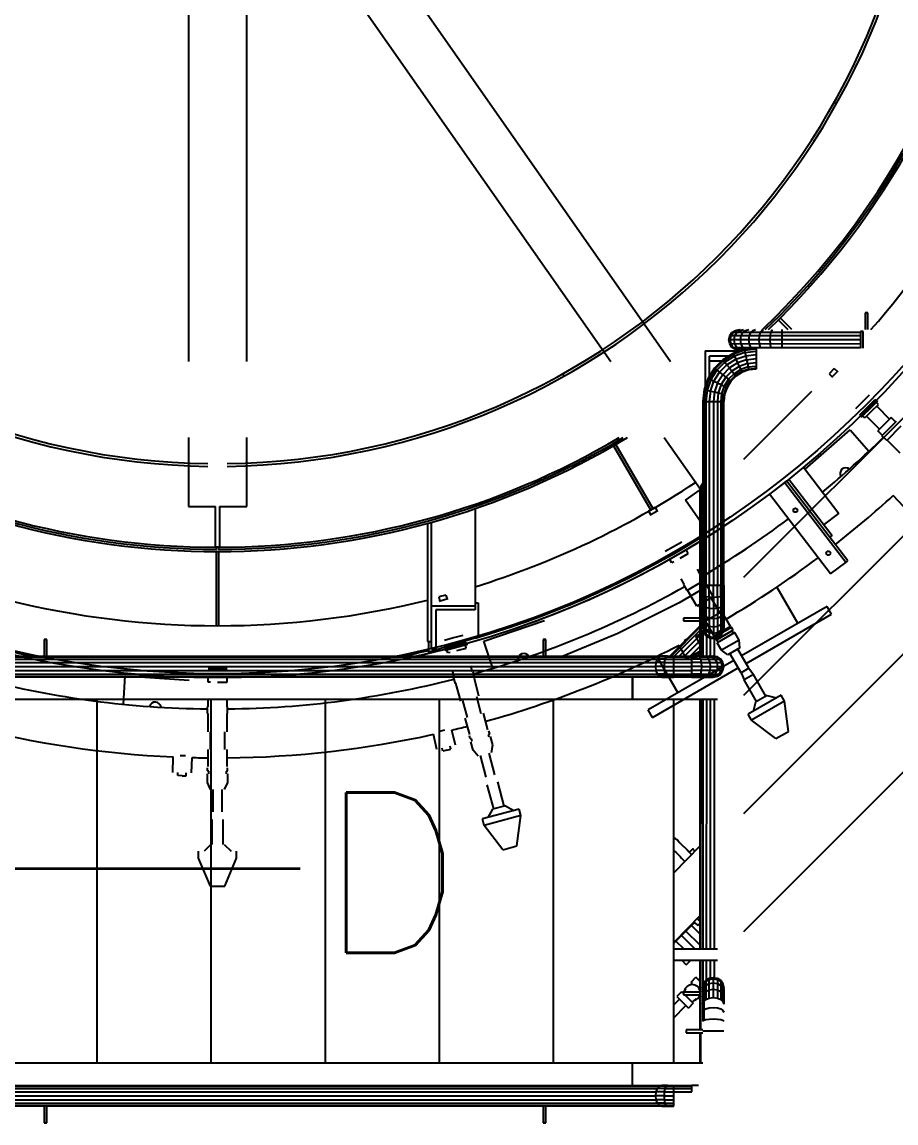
# Model space of a CAD drawing. Header units: metres. Extents: x 0 to 63075, y 0 to 44550.
# Drawn here: x 52671.7 to 52978.2, y 41168 to 41554.2 of the extents above; entities that cross this region are included whole.
import ezdxf
from ezdxf.enums import TextEntityAlignment as Align

# ---------------------------------------------------------------- set-up
doc = ezdxf.new("R2010")
doc.units = ezdxf.units.M
doc.header["$LTSCALE"] = 75
for name, color, linetype in [('GSB', 7, 'Continuous'), ('ML6', 1, 'Continuous'), ('SL1', 8, 'Continuous')]:
    doc.layers.add(name, color=color, linetype=linetype)
doc.styles.add('Arial', font='arial.ttf')
doc.styles.add('txt.shx-b', font='txt.shx')
doc.dimstyles.new('ANSI_FRACTIONAL_L', dxfattribs={"dimtxt": 0.18, "dimasz": 0.18, "dimexe": 0.18, "dimexo": 0.0625, "dimgap": 0.09, "dimtad": 0, "dimtih": 1, "dimtoh": 1, "dimdec": 4, "dimzin": 0, "dimdsep": 46, "dimtxsty": 'Standard', "dimcen": 0.09, "dimadec": 0, "dimazin": 0, "dimtfac": 1, "dimtdec": 4, "dimtofl": 0, "dimtmove": 0, "dimatfit": 3, "dimfxl": 1, "dimtolj": 1, "dimtzin": 0, "dimarcsym": 0})

# ---------------------------------------------------------------- blocks, each defined once
blk = doc.blocks.new('A$C6bae614f')
at = {"layer": 'SL1'}
h = blk.add_hatch(dxfattribs=at)
h.set_pattern_fill('_USER', color=256, scale=195, angle=44.9981, style=0, pattern_type=0)
h.set_pattern_definition([(44.99813, (326091.56, -9864.04), (-137.8813, 137.89033), [])])
h.paths.add_polyline_path([(367206, 50120.6), (368140.6, 50672.6), (366599.5, 50672.6), (366599.4, 49238.4)])
for p, q in [((365417.2, 52186.3), (366428.1, 50742.5)), ((365323.6, 52120.8), (366288.5, 50742.5)), ((365302.1, 51861.4), (365302.1, 50742.5)), ((365438.6, 50742.5), (365438.6, 51861.4)), ((366810.4, 51348.1), (366815.9, 51344.9)), ((366679.8, 50839.6), (366702.4, 50816.9)), ((366711.4, 50816.9), (366684.3, 50844.1)), ((366882.5, 50856), (366882.5, 50816.9)), ((366888.8, 50856), (366882.5, 50856)), ((366888.8, 50816.9), (366888.8, 50856)), ((366571.6, 50809.7), (366579.5, 50815)), ((366574.5, 50809.7), (366582.2, 50815)), ((366579.5, 50815), (366588.8, 50816.9)), ((366582.2, 50815), (366591.3, 50816.9)), ((366583.2, 50809.7), (366590.3, 50815)), ((366590.3, 50815), (366598.7, 50816.9)), ((366597.2, 50809.7), (366603.3, 50815)), ((366603.3, 50815), (366610.6, 50816.9)), ((366615.7, 50809.7), (366620.7, 50815)), ((366620.7, 50815), (366626.5, 50816.9)), ((366638, 50809.7), (366641.4, 50815)), ((366641.4, 50815), (366645.4, 50816.9)), ((366662.7, 50809.7), (366664.5, 50815)), ((366664.5, 50815), (366666.6, 50816.9)), ((366688.8, 50815), (366688.8, 50816.9)), ((366688.8, 50809.7), (366688.8, 50815)), ((366564.4, 50792.5), (366566.3, 50801.8)), ((366871.7, 50792.5), (366564.4, 50792.5)), ((366566.3, 50783.2), (366564.4, 50792.5)), ((366566.3, 50801.8), (366571.6, 50809.7)), ((366871.7, 50801.8), (366566.3, 50801.8)), ((366567.5, 50792.5), (366569.4, 50801.8)), ((366569.4, 50783.2), (366567.5, 50792.5)), ((366569.4, 50801.8), (366574.5, 50809.7)), ((366871.7, 50809.7), (366571.6, 50809.7)), ((366576.7, 50792.5), (366578.4, 50801.8)), ((366578.4, 50783.2), (366576.7, 50792.5)), ((366578.4, 50801.8), (366583.2, 50809.7)), ((366591.6, 50792.5), (366593, 50801.8)), ((366593, 50783.2), (366591.6, 50792.5)), ((366593, 50801.8), (366597.2, 50809.7)), ((366611.3, 50792.5), (366612.4, 50801.8)), ((366612.4, 50783.2), (366611.3, 50792.5)), ((366612.4, 50801.8), (366615.7, 50809.7)), ((366634.9, 50792.5), (366635.7, 50801.8)), ((366635.7, 50783.2), (366634.9, 50792.5)), ((366635.7, 50801.8), (366638, 50809.7)), ((366661.1, 50792.5), (366661.6, 50801.8)), ((366661.6, 50783.2), (366661.1, 50792.5)), ((366661.6, 50801.8), (366662.7, 50809.7)), ((366688.8, 50801.8), (366688.8, 50809.7)), ((366688.8, 50792.5), (366688.8, 50801.8)), ((366688.8, 50783.2), (366688.8, 50792.5)), ((366878.1, 50812.5), (366871.7, 50812.5)), ((366871.7, 50812.5), (366871.7, 50773.4)), ((366878.1, 50773.4), (366878.1, 50812.5)), ((366508.8, 50767.5), (366508.8, 50682.5)), ((366508.8, 50767.5), (366592.4, 50767.5)), ((366571.6, 50775.2), (366566.3, 50783.2)), ((366871.7, 50783.1), (366566.3, 50783.2)), ((366574.5, 50775.2), (366569.4, 50783.2)), ((366574.5, 50775.2), (366571.6, 50775.2)), ((366579.5, 50770), (366571.6, 50775.2)), ((366600.4, 50770.3), (366574.1, 50761.1)), ((366574.5, 50775.2), (366871.7, 50775.2)), ((366582.2, 50770), (366574.5, 50775.2)), ((366600.8, 50768.5), (366574.9, 50759.4)), ((366602, 50763.3), (366577.2, 50754.6)), ((366583.2, 50775.2), (366578.4, 50783.2)), ((366579.5, 50770), (366599.5, 50770)), ((366588.8, 50768.1), (366579.5, 50770)), ((366582.2, 50770), (366591.3, 50768.1)), ((366590.3, 50770), (366583.2, 50775.2)), ((366590.1, 50768.3), (366588.8, 50768.1)), ((366595.9, 50768.7), (366590.3, 50770)), ((366591.3, 50768.1), (366594.2, 50768.1)), ((366597.2, 50775.2), (366593, 50783.2)), ((366598.2, 50770), (366594, 50769.1)), ((366602.7, 50770.5), (366597.2, 50775.2)), ((366600.4, 50770.3), (366628.1, 50773.4)), ((366600.4, 50770.3), (366600.8, 50768.5)), ((366600.8, 50768.5), (366628.1, 50771.5)), ((366600.8, 50768.5), (366602, 50763.3)), ((366602, 50763.3), (366628.1, 50766.2)), ((366602, 50763.3), (366603.7, 50755.6)), ((366615.7, 50775.2), (366612.4, 50783.2)), ((366618.5, 50772.3), (366615.7, 50775.2)), ((366628.1, 50773.4), (366628.1, 50771.5)), ((366628.1, 50771.5), (366628.1, 50766.2)), ((366628.1, 50766.2), (366628.1, 50758.3)), ((366638, 50775.2), (366635.7, 50783.2)), ((366639.2, 50773.4), (366638, 50775.2)), ((366662.7, 50775.2), (366661.6, 50783.2)), ((366688.8, 50775.2), (366688.8, 50783.2)), ((366688.8, 50775.2), (366688.8, 50773.4)), ((366564.4, 50755), (366518.8, 50755)), ((366518.8, 50707.5), (366518.8, 50755)), ((366518.8, 50744), (366548.3, 50744)), ((366550.5, 50746.3), (366530.8, 50726.6)), ((366551.7, 50744.8), (366532.3, 50725.4)), ((366555, 50740.7), (366536.4, 50722.1)), ((366574.1, 50761.1), (366550.5, 50746.3)), ((366550.5, 50746.3), (366551.7, 50744.8)), ((366574.9, 50759.4), (366551.7, 50744.8)), ((366551.7, 50744.8), (366555, 50740.7)), ((366577.2, 50754.6), (366555, 50740.7)), ((366555, 50740.7), (366559.9, 50734.5)), ((366559.9, 50734.5), (366580.6, 50747.5)), ((366584.7, 50739.1), (366565.7, 50727.2)), ((366574.1, 50761.1), (366574.9, 50759.4)), ((366574.9, 50759.4), (366577.2, 50754.6)), ((366577.2, 50754.6), (366580.6, 50747.5)), ((366580.6, 50747.5), (366603.7, 50755.6)), ((366580.6, 50747.5), (366584.7, 50739.1)), ((366605.8, 50746.5), (366584.7, 50739.1)), ((366584.7, 50739.1), (366588.7, 50730.7)), ((366607.9, 50737.4), (366588.7, 50730.7)), ((366603.7, 50755.6), (366628.1, 50758.3)), ((366603.7, 50755.6), (366605.8, 50746.5)), ((366605.8, 50746.5), (366628.1, 50749)), ((366605.8, 50746.5), (366607.9, 50737.4)), ((366607.9, 50737.4), (366628.1, 50739.7)), ((366607.9, 50737.4), (366609.7, 50729.7)), ((366628.1, 50758.3), (366628.1, 50749)), ((366628.1, 50749), (366628.1, 50739.7)), ((366628.1, 50739.7), (366628.1, 50731.7)), ((366175.8, 50713.4), (366178.9, 50707.9)), ((366530.8, 50726.6), (366516, 50703)), ((366532.3, 50725.4), (366517.7, 50702.2)), ((366536.4, 50722.1), (366522.4, 50699.9)), ((366529.6, 50696.4), (366542.6, 50717.2)), ((366530.8, 50726.6), (366532.3, 50725.4)), ((366532.3, 50725.4), (366536.4, 50722.1)), ((366536.4, 50722.1), (366542.6, 50717.2)), ((366549.9, 50711.3), (366538, 50692.4)), ((366542.6, 50717.2), (366559.9, 50734.5)), ((366542.6, 50717.2), (366549.9, 50711.3)), ((366565.7, 50727.2), (366549.9, 50711.3)), ((366549.9, 50711.3), (366557.2, 50705.5)), ((366571.5, 50719.9), (366557.2, 50705.5)), ((366559.9, 50734.5), (366565.7, 50727.2)), ((366576.5, 50713.7), (366563.4, 50700.6)), ((366565.7, 50727.2), (366571.5, 50719.9)), ((366588.7, 50730.7), (366571.5, 50719.9)), ((366571.5, 50719.9), (366576.5, 50713.7)), ((366592.2, 50723.5), (366576.5, 50713.7)), ((366576.5, 50713.7), (366579.8, 50709.6)), ((366594.5, 50718.8), (366579.8, 50709.6)), ((366595.3, 50717.1), (366580.9, 50708.1)), ((366588.7, 50730.7), (366592.2, 50723.5)), ((366609.7, 50729.7), (366592.2, 50723.5)), ((366592.2, 50723.5), (366594.5, 50718.8)), ((366610.8, 50724.5), (366594.5, 50718.8)), ((366594.5, 50718.8), (366595.3, 50717.1)), ((366611.3, 50722.7), (366595.3, 50717.1)), ((366609.7, 50729.7), (366628.1, 50731.7)), ((366609.7, 50729.7), (366610.8, 50724.5)), ((366610.8, 50724.5), (366628.1, 50726.5)), ((366610.8, 50724.5), (366611.3, 50722.7)), ((366628.1, 50724.6), (366611.3, 50722.7)), ((366628.1, 50731.7), (366628.1, 50726.5)), ((366628.1, 50726.5), (366628.1, 50724.6)), ((366810.6, 50725.5), (366798.3, 50713.2)), ((366798.3, 50713.2), (366805.3, 50706.1)), ((366819.1, 50719.8), (366804, 50704.8)), ((366810.6, 50725.5), (366817.7, 50718.5)), ((366516, 50703), (366506.8, 50676.7)), ((366517.7, 50702.2), (366508.6, 50676.3)), ((366522.4, 50699.9), (366513.8, 50675.1)), ((366516, 50703), (366517.7, 50702.2)), ((366517.7, 50702.2), (366522.4, 50699.9)), ((366521.5, 50673.3), (366529.6, 50696.4)), ((366522.4, 50699.9), (366529.6, 50696.4)), ((366529.6, 50696.4), (366538, 50692.4)), ((366538, 50692.4), (366530.6, 50671.2)), ((366538, 50692.4), (366546.4, 50688.3)), ((366546.4, 50688.3), (366539.7, 50669.2)), ((366557.2, 50705.5), (366546.4, 50688.3)), ((366546.4, 50688.3), (366553.5, 50684.9)), ((366563.4, 50700.6), (366553.5, 50684.9)), ((366557.2, 50705.5), (366563.4, 50700.6)), ((366567.5, 50697.3), (366558.3, 50682.6)), ((366569, 50696.1), (366560, 50681.8)), ((366563.4, 50700.6), (366567.5, 50697.3)), ((366579.8, 50709.6), (366567.5, 50697.3)), ((366567.5, 50697.3), (366569, 50696.1)), ((366580.9, 50708.1), (366569, 50696.1)), ((366579.8, 50709.6), (366580.9, 50708.1)), ((366506.8, 50676.7), (366503.7, 50649)), ((366508.6, 50676.3), (366505.5, 50649)), ((366506.8, 50676.7), (366508.6, 50676.3)), ((366508.6, 50676.3), (366513.8, 50675.1)), ((366513.8, 50675.1), (366510.8, 50649)), ((366513.8, 50675.1), (366521.5, 50673.3)), ((366521.5, 50673.3), (366518.7, 50649)), ((366521.5, 50673.3), (366530.6, 50671.2)), ((366530.6, 50671.2), (366528.1, 50649)), ((366530.6, 50671.2), (366539.7, 50669.2)), ((366539.7, 50669.2), (366537.4, 50649)), ((366539.7, 50669.2), (366547.4, 50667.4)), ((366547.4, 50667.4), (366545.3, 50649)), ((366553.5, 50684.9), (366547.4, 50667.4)), ((366547.4, 50667.4), (366552.6, 50666.2)), ((366550.6, 50649), (366552.6, 50666.2)), ((366554.4, 50665.8), (366552.5, 50649)), ((366558.3, 50682.6), (366552.6, 50666.2)), ((366552.6, 50666.2), (366554.4, 50665.8)), ((366553.5, 50684.9), (366558.3, 50682.6)), ((366560, 50681.8), (366554.4, 50665.8)), ((366558.3, 50682.6), (366560, 50681.8)), ((366891.8, 50663.4), (366876.1, 50647.7)), ((366503.7, 50649), (366503.7, 50219.5)), ((366503.7, 50649), (366552.5, 50649)), ((366505.5, 50649), (366505.5, 50219.5)), ((366510.8, 50649), (366510.8, 50219.5)), ((366518.7, 50649), (366518.7, 50219.5)), ((366528.1, 50649), (366528.1, 50219.5)), ((366537.4, 50649), (366537.4, 50219.5)), ((366545.3, 50649), (366545.3, 50219.5)), ((366550.6, 50649), (366550.6, 50219.5)), ((366552.5, 50219.5), (366552.5, 50649)), ((366876.1, 50647.7), (366860.4, 50632)), ((366870.8, 50618.5), (366905.3, 50653)), ((366874, 50612.7), (366911.1, 50649.8)), ((366897.7, 50626.1), (366913.4, 50641.9)), ((366913.4, 50641.9), (366908.3, 50647)), ((366909.5, 50637.9), (366939.7, 50607.8)), ((366881.9, 50610.4), (366876.8, 50615.5)), ((366897.7, 50626.1), (366881.9, 50610.4)), ((366881.9, 50610.4), (366881.9, 50610.4)), ((366885.9, 50614.3), (366916, 50584.1)), ((366943.4, 50611.5), (366912.3, 50580.4)), ((366954.1, 50600.8), (366943.4, 50611.5)), ((366742.4, 50490.5), (366847.6, 50582.7)), ((366847.6, 50582.7), (366891.5, 50532.7)), ((366955.1, 50601.9), (366921.9, 50568.7)), ((366966.1, 50590.9), (366932.9, 50557.7)), ((365302.1, 50564.5), (365302.1, 50403.5)), ((365438.6, 50403.5), (365438.6, 50564.5)), ((366413.2, 50564.5), (366497.7, 50443.8)), ((366923, 50569.7), (366912.3, 50580.4)), ((366932.9, 50557.7), (366921.9, 50568.7)), ((366964.4, 50528.3), (366933.7, 50558.5)), ((366295.1, 50545.4), (366381.8, 50395.2)), ((366387.3, 50398.4), (366300.6, 50548.6)), ((366738.8, 50495.2), (366821.4, 50387.5)), ((366503.7, 50458.4), (366499.3, 50451.8)), ((366503.7, 50455.5), (366499.3, 50449.1)), ((366694.3, 50459.4), (366659, 50432.3)), ((366699.3, 50463.2), (366694.3, 50459.4)), ((366837.3, 50272.9), (366694.3, 50459.4)), ((366842.4, 50276.8), (366699.2, 50463.4)), ((366704.2, 50467.3), (366805.3, 50335.5)), ((366463.1, 50418.5), (366497.4, 50442.6)), ((366499.3, 50451.8), (366497.4, 50442.5)), ((366499.3, 50449.1), (366497.4, 50440)), ((366497.4, 50053.9), (366497.4, 50442.5)), ((366499.3, 50441), (366497.4, 50432.6)), ((366499.3, 50428), (366497.4, 50420.7)), ((366499.3, 50449.1), (366499.3, 50451.8)), ((366499.3, 50441), (366499.3, 50449.1)), ((366503.7, 50446.9), (366499.3, 50441)), ((366499.3, 50053.9), (366499.3, 50441)), ((366503.7, 50433.1), (366499.3, 50428)), ((366802, 50245.9), (366659, 50432.3)), ((366972.7, 50402.9), (366948.1, 50429.3)), ((365302.1, 50403.5), (365365.6, 50403.5)), ((365365.5, 50308.3), (365365.6, 50403.5)), ((365375.1, 50403.5), (365438.6, 50403.5)), ((365375.1, 50403.5), (365375.1, 50308.3)), ((366497.4, 50369.5), (366463.1, 50418.5)), ((366499.3, 50410.7), (366497.4, 50404.9)), ((366503.7, 50414.8), (366499.3, 50410.7)), ((365971.6, 50398.7), (365971.6, 50162.4)), ((366392, 50401.4), (366376.8, 50392.7)), ((366376.8, 50392.7), (366381.8, 50384)), ((366398.6, 50393.7), (366380.2, 50383.1)), ((366392, 50401.4), (366397, 50392.8)), ((366499.3, 50389.9), (366497.4, 50385.9)), ((366503.7, 50392.8), (366499.3, 50389.9)), ((366786.2, 50360.5), (366821.4, 50387.5)), ((365860.5, 50364.5), (365860.5, 50088.5)), ((365870, 50070.3), (365870, 50367.1)), ((366499.3, 50366.8), (366497.4, 50364.8)), ((366503.7, 50368.3), (366499.3, 50366.8)), ((366499.3, 50342.5), (366497.4, 50342.5)), ((366503.7, 50342.5), (366499.3, 50342.5)), ((366800.2, 50331.7), (366805.3, 50335.5)), ((365375.1, 50308.3), (365365.5, 50308.3)), ((365367.9, 50303.5), (365367.9, 50308.3)), ((365372.7, 50308.3), (365372.7, 50303.5)), ((366435.1, 50309.3), (366415.8, 50298.2)), ((366454.3, 50320.4), (366435.1, 50309.3)), ((366469.6, 50294), (366464.5, 50302.8)), ((365367.1, 50298.5), (365367.1, 50125)), ((365373.5, 50125), (365373.5, 50298.5)), ((366431, 50271.8), (366426, 50280.5)), ((366435.9, 50274.5), (366431, 50271.8)), ((366450.3, 50282.9), (366469.6, 50294)), ((366464.8, 50291.2), (366469.6, 50294)), ((366837.3, 50272.9), (366842.4, 50276.8)), ((366498.2, 50243.8), (366490.7, 50256.9)), ((366802, 50245.9), (366837.3, 50272.9)), ((366297.3, 50224.1), (366297.3, 50224.1)), ((366460.1, 50221.8), (366452.6, 50234.9)), ((366507.3, 50231.2), (366466.6, 50207.7)), ((366507.3, 50231.2), (366499.5, 50244.6)), ((366527.5, 50193.1), (366506.3, 50230.6)), ((365903.7, 50196.7), (365886.8, 50192.2)), ((365903.7, 50196.7), (365906.3, 50187.1)), ((366274.4, 50202.8), (366274.5, 50202.9)), ((366304.9, 50217.3), (366304.6, 50217.1)), ((366497.4, 50207.7), (366448.6, 50178.7)), ((366466.6, 50207.7), (366458.8, 50221.1)), ((366489.4, 50171.1), (366467.6, 50208.3)), ((366503.7, 50197.3), (366503.7, 50219.5)), ((366503.7, 50219.5), (366552.5, 50219.5)), ((366503.7, 50197.3), (366503.7, 50122)), ((366503.7, 50197.3), (366505.5, 50195.2)), ((366505.5, 50195.2), (366505.5, 50219.5)), ((366510.8, 50193.4), (366510.8, 50219.5)), ((366518.7, 50192.3), (366518.7, 50219.5)), ((366528.1, 50191.8), (366528.1, 50219.5)), ((366537.4, 50192.3), (366537.4, 50219.5)), ((366545.3, 50193.4), (366545.3, 50219.5)), ((366550.6, 50195.2), (366550.6, 50219.5)), ((366550.6, 50195.2), (366552.5, 50197.3)), ((366552.5, 50219.5), (366552.5, 50197.3)), ((366552.5, 50197.3), (366552.5, 50122)), ((366676.3, 50215.3), (366725.2, 50130.5)), ((365870, 50171.9), (365971.6, 50171.9)), ((365886.8, 50192.2), (365889.4, 50182.5)), ((365908.1, 50187.5), (365887.5, 50182)), ((365971.6, 50178.2), (365978.7, 50178.2)), ((365978.7, 50178.2), (365978.7, 50098.2)), ((366448.6, 50178.7), (366305, 50106.8)), ((366527.5, 50193.1), (366489.4, 50171.1)), ((366514.5, 50138.3), (366494, 50173.8)), ((366503.7, 50176.1), (366505.5, 50172.1)), ((366505.5, 50195.2), (366505.5, 50121)), ((366505.5, 50195.2), (366510.8, 50193.4)), ((366505.5, 50172.1), (366510.8, 50168.7)), ((366510.8, 50193.4), (366518.7, 50192.3)), ((366510.8, 50193.4), (366510.8, 50105.2)), ((366518.7, 50192.3), (366518.7, 50097)), ((366518.7, 50192.3), (366528.1, 50191.8)), ((366543.4, 50154.9), (366522.9, 50190.5)), ((366528.1, 50191.8), (366537.4, 50192.3)), ((366528.1, 50191.8), (366528.1, 50095.1)), ((366537.4, 50192.3), (366545.3, 50193.4)), ((366537.4, 50192.3), (366537.4, 50097)), ((366545.3, 50193.4), (366550.6, 50195.2)), ((366545.3, 50193.4), (366545.3, 50102.3)), ((366545.3, 50168.7), (366550.6, 50172.1)), ((366550.6, 50110.2), (366550.6, 50195.2)), ((366550.6, 50172.1), (366552.5, 50176.1)), ((365879.6, 50162.4), (365879.6, 50070.3)), ((365971.6, 50162.4), (365879.6, 50162.4)), ((366503.7, 50157.2), (366505.5, 50151.4)), ((366505.5, 50151.4), (366510.8, 50146.4)), ((366548, 50157.6), (366509.9, 50135.6)), ((366510.8, 50168.7), (366518.7, 50166.4)), ((366510.8, 50146.4), (366518.7, 50143.1)), ((366518.7, 50166.4), (366528.1, 50165.6)), ((366528.1, 50165.6), (366537.4, 50166.4)), ((366537.4, 50166.4), (366545.3, 50168.7)), ((366537.4, 50143.1), (366545.3, 50146.4)), ((366545.3, 50146.4), (366550.6, 50151.4)), ((366568, 50123), (366548, 50157.6)), ((366550.6, 50151.4), (366552.5, 50157.2)), ((366794, 50170.2), (366594.2, 50054.9)), ((366604.5, 50037.1), (366804.3, 50152.4)), ((366804.3, 50152.4), (366794, 50170.2)), ((365992, 50088.8), (366134, 50137)), ((366426.6, 50053.9), (366497.4, 50124.7)), ((366429.3, 50053.9), (366497.4, 50122.1)), ((366458.3, 50142.5), (366458.3, 50136.2)), ((366497.4, 50142.5), (366458.3, 50142.5)), ((366458.3, 50136.2), (366497.4, 50136.2)), ((366503.7, 50141.3), (366505.5, 50134)), ((366503.7, 50129.4), (366505.5, 50121)), ((366503.7, 50122), (366505.5, 50112.9)), ((366503.7, 50122), (366503.7, 50119.5)), ((366503.7, 50119.5), (366505.5, 50110.2)), ((366505.5, 50134), (366510.8, 50127.9)), ((366505.5, 50121), (366510.8, 50113.9)), ((366505.5, 50121), (366505.5, 50112.9)), ((366529.9, 50101), (366509.9, 50135.6)), ((366510.8, 50127.9), (366518.7, 50123.7)), ((366518.7, 50143.1), (366528.1, 50142)), ((366518.7, 50123.7), (366528.1, 50122.3)), ((366528.1, 50142), (366537.4, 50143.1)), ((366528.1, 50122.3), (366537.4, 50123.7)), ((366568, 50123), (366529.9, 50101)), ((366570.7, 50121.2), (366530.1, 50097.8)), ((366537.4, 50123.7), (366545.3, 50127.9)), ((366545.3, 50127.9), (366550.6, 50134)), ((366545.3, 50113.9), (366550.6, 50121)), ((366550.6, 50134), (366552.5, 50141.3)), ((366550.6, 50121), (366552.5, 50129.4)), ((366550.6, 50112.9), (366552.5, 50122)), ((366550.6, 50110.2), (366552.5, 50119.5)), ((366552.5, 50122), (366552.5, 50119.5)), ((366568, 50123), (366570.7, 50121.2)), ((366574.3, 50115), (366570.7, 50121.2)), ((365978.7, 50098.2), (365863.7, 50063.2)), ((365921.5, 50096.6), (365900, 50090.8)), ((365942.9, 50102.3), (365921.5, 50096.6)), ((366305, 50106.8), (366177.3, 50053.9)), ((366436.7, 50053.9), (366497.4, 50114.6)), ((366447.9, 50053.9), (366497.4, 50103.4)), ((366465.6, 50093.5), (366471.2, 50096.4)), ((366503.8, 50068.5), (366486.9, 50100.3)), ((366504.5, 50053.9), (366504.5, 50115)), ((366505.5, 50112.9), (366510.8, 50105.2)), ((366505.5, 50112.9), (366505.5, 50110.2)), ((366505.5, 50110.2), (366510.8, 50102.3)), ((366510.8, 50113.9), (366518.7, 50109.1)), ((366510.8, 50105.2), (366510.8, 50102.3)), ((366510.8, 50105.2), (366518.7, 50100.1)), ((366510.8, 50102.3), (366518.7, 50097)), ((366512.5, 50053.9), (366512.5, 50101.2)), ((366518.7, 50109.1), (366528.1, 50107.4)), ((366518.7, 50100.1), (366528.1, 50098.2)), ((366518.7, 50097), (366528.1, 50095.1)), ((366521.8, 50053.9), (366521.8, 50096.4)), ((366528.1, 50107.4), (366537.4, 50109.1)), ((366528.1, 50098.2), (366537.4, 50100.1)), ((366528.1, 50095.1), (366537.4, 50097)), ((366529.9, 50101), (366530.1, 50097.8)), ((366533.7, 50091.5), (366530.1, 50097.8)), ((366531.1, 50053.3), (366531.1, 50095.7)), ((366574.3, 50115), (366533.7, 50091.5)), ((366572.3, 50112.8), (366536.6, 50092.2)), ((366578.1, 50109.3), (366536.8, 50085.4)), ((366537.4, 50109.1), (366545.3, 50113.9)), ((366537.4, 50100.1), (366545.3, 50105.2)), ((366537.4, 50097), (366545.3, 50102.3)), ((366545.3, 50105.2), (366550.6, 50112.9)), ((366545.3, 50102.3), (366550.6, 50110.2)), ((366572.3, 50112.8), (366574.3, 50115)), ((366575.3, 50107.6), (366572.3, 50112.8)), ((366588.3, 50091.7), (366578.1, 50109.3)), ((364965.5, 50093.1), (364965.5, 50054)), ((364971.8, 50093.1), (364965.5, 50093.1)), ((364965.5, 50093.1), (364971.8, 50093.1)), ((364971.8, 50054), (364971.8, 50093.1)), ((365860.5, 50088.5), (365870, 50088.5)), ((365863.7, 50063.2), (365863.7, 50088.5)), ((365879.6, 50070.3), (365870, 50070.3)), ((365952.8, 50080.9), (365902.1, 50067.4)), ((365902.2, 50073.9), (365949.4, 50086.6)), ((365907.9, 50061.4), (365906, 50068.4)), ((365929.3, 50067.1), (365950.8, 50072.9)), ((365945.5, 50071.4), (365950.8, 50072.9)), ((365950.8, 50072.9), (365949, 50079.9)), ((366013.4, 50025.7), (365992, 50088.8)), ((366130.5, 50093), (366136.8, 50093)), ((366130.5, 50093), (366130.5, 50053.9)), ((366136.8, 50093), (366130.5, 50093)), ((366136.8, 50053.9), (366136.8, 50093)), ((366465, 50047.8), (366448.1, 50079.7)), ((366460.1, 50090.5), (366465.6, 50093.5)), ((366461.1, 50053.9), (366497.4, 50090.2)), ((366503.8, 50068.5), (366465, 50047.8)), ((366474.3, 50053.9), (366497.4, 50077)), ((366536.6, 50092.2), (366533.7, 50091.5)), ((366539.6, 50087), (366536.6, 50092.2)), ((366546.9, 50067.8), (366536.8, 50085.4)), ((366588.3, 50091.7), (366546.9, 50067.8)), ((366590, 50073.5), (366561.8, 50057.2)), ((366611.1, 50025.6), (366585.1, 50070.6)), ((366590, 50073.5), (366588.3, 50091.7)), ((363506.1, 50046.9), (366397.8, 50046.8)), ((363510.5, 50052.2), (366402.3, 50052.1)), ((363515.8, 50054), (366407.5, 50053.9)), ((365913.2, 50062.8), (365907.9, 50061.4)), ((366575.8, 50044.2), (366376, 49928.9)), ((366394.8, 50038.9), (366397.8, 50046.8)), ((366395.9, 50053.4), (366444.8, 49968.6)), ((366397.8, 50046.8), (366402.3, 50052.1)), ((366415.9, 50046.8), (366397.8, 50046.8)), ((366402.3, 50052.1), (366407.5, 50053.9)), ((366418.2, 50052.1), (366402.3, 50052.1)), ((366421, 50053.9), (366407.5, 50053.9)), ((366414.3, 50038.9), (366415.9, 50046.8)), ((366415.9, 50046.8), (366418.2, 50052.1)), ((366415.9, 50046.8), (366435.7, 50046.8)), ((366418.2, 50052.1), (366421, 50053.9)), ((366418.2, 50052.1), (366435.7, 50052.1)), ((366421, 50053.9), (366435.7, 50053.9)), ((366435.7, 50053.9), (366478, 50053.9)), ((366435.7, 50052.1), (366435.7, 50053.9)), ((366435.7, 50052.1), (366478, 50052.1)), ((366435.7, 50046.8), (366435.7, 50052.1)), ((366435.7, 50046.8), (366478, 50046.8)), ((366435.7, 50038.9), (366435.7, 50046.8)), ((366479.1, 50047.5), (366475.9, 50053.6)), ((366493.5, 50053.9), (366478, 50053.9)), ((366478, 50052.1), (366478, 50053.9)), ((366478, 50046.8), (366478, 50052.1)), ((366496.4, 50052.1), (366478, 50052.1)), ((366498.8, 50046.8), (366478, 50046.8)), ((366478, 50038.9), (366478, 50046.8)), ((366487.7, 50052), (366479.1, 50047.5)), ((366487.7, 50051.9), (366479.1, 50047.5)), ((366485.5, 50053.9), (366497.4, 50065.8)), ((366496.2, 50056.5), (366487.7, 50052)), ((366487.7, 50051.9), (366496.2, 50056.5)), ((366496.2, 50056.5), (366492.9, 50062.7)), ((366493, 50053.9), (366497.4, 50058.3)), ((366496.4, 50052.1), (366493.5, 50053.9)), ((366493.5, 50053.9), (366528, 50053.9)), ((366497.4, 50055.7), (366495.6, 50053.9)), ((366496.4, 50052.1), (366534.5, 50052.1)), ((366498.8, 50046.8), (366496.4, 50052.1)), ((366500.5, 50038.9), (366498.8, 50046.8)), ((366498.8, 50046.8), (366542, 50046.8)), ((366512.9, 50052.1), (366507.4, 50053.9)), ((366517.6, 50046.8), (366512.9, 50052.1)), ((366520.7, 50038.9), (366517.6, 50046.8)), ((366526.1, 50052.1), (366518.5, 50053.9)), ((366534.5, 50052.1), (366525.6, 50053.9)), ((366532.5, 50046.8), (366526.1, 50052.1)), ((366537.4, 50052.1), (366528, 50053.9)), ((366536.7, 50038.9), (366532.5, 50046.8)), ((366542, 50046.8), (366534.5, 50052.1)), ((366534.5, 50052.1), (366537.4, 50052.1)), ((366545.3, 50046.8), (366537.4, 50052.1)), ((366542, 50046.8), (366545.3, 50046.8)), ((366547, 50038.9), (366542, 50046.8)), ((366550.6, 50038.9), (366545.3, 50046.8)), ((366561.8, 50057.2), (366546.9, 50067.8)), ((366592.7, 50015), (366566.7, 50060)), ((363502, 50029.6), (366393.8, 50029.5)), ((363503.1, 50039), (366394.8, 50038.9)), ((363503.1, 50020.3), (366394.8, 50020.2)), ((365370.3, 50024), (365348, 50024)), ((365392.5, 50024), (365348, 50024)), ((365923.1, 50005.6), (365919.2, 50020.2)), ((365965.5, 50017), (365961.6, 50031.6)), ((365971, 50002.4), (365967, 50017.4)), ((366386.3, 49911.1), (366586.1, 50026.4)), ((366393.8, 50029.5), (366394.8, 50038.9)), ((366394.8, 50020.2), (366393.8, 50029.5)), ((366413.8, 50029.5), (366393.8, 50029.5)), ((366414.3, 50038.9), (366394.8, 50038.9)), ((366414.3, 50020.2), (366394.8, 50020.2)), ((366397.8, 50012.3), (366394.8, 50020.2)), ((366413.8, 50029.5), (366414.3, 50038.9)), ((366413.8, 50029.5), (366435.7, 50029.5)), ((366414.3, 50020.2), (366413.8, 50029.5)), ((366414.3, 50038.9), (366435.7, 50038.9)), ((366414.3, 50020.2), (366435.7, 50020.2)), ((366415.9, 50012.3), (366414.3, 50020.2)), ((366435.7, 50029.5), (366435.7, 50038.9)), ((366435.7, 50038.9), (366478, 50038.9)), ((366435.7, 50020.2), (366435.7, 50029.5)), ((366435.7, 50029.5), (366478, 50029.5)), ((366435.7, 50020.2), (366478, 50020.2)), ((366435.7, 50012.3), (366435.7, 50020.2)), ((366478, 50029.5), (366478, 50038.9)), ((366500.5, 50038.9), (366478, 50038.9)), ((366478, 50020.2), (366478, 50029.5)), ((366501, 50029.5), (366478, 50029.5)), ((366500.5, 50020.2), (366478, 50020.2)), ((366478, 50012.3), (366478, 50020.2)), ((366498.8, 50012.3), (366500.5, 50020.2)), ((366500.5, 50038.9), (366547, 50038.9)), ((366501, 50029.5), (366500.5, 50038.9)), ((366500.5, 50020.2), (366501, 50029.5)), ((366536.7, 50020.2), (366500.5, 50020.2)), ((366501, 50029.5), (366538.2, 50029.5)), ((366517.6, 50012.3), (366520.7, 50020.2)), ((366521.8, 50029.5), (366520.7, 50038.9)), ((366520.7, 50020.2), (366521.8, 50029.5)), ((366532.5, 50012.3), (366536.7, 50020.2)), ((366538.2, 50029.5), (366536.7, 50038.9)), ((366536.7, 50020.2), (366538.2, 50029.5)), ((366547, 50020.2), (366536.7, 50020.2)), ((366538.2, 50029.5), (366548.8, 50029.5)), ((366542, 50012.3), (366547, 50020.2)), ((366545.3, 50012.3), (366550.6, 50020.2)), ((366547, 50038.9), (366550.6, 50038.9)), ((366548.8, 50029.5), (366547, 50038.9)), ((366547, 50020.2), (366548.8, 50029.5)), ((366547, 50020.2), (366550.6, 50020.2)), ((366548.8, 50029.5), (366552.4, 50029.5)), ((366552.4, 50029.5), (366550.6, 50038.9)), ((366550.6, 50020.2), (366552.4, 50029.5)), ((366611.1, 50025.6), (366592.7, 50015)), ((366611.1, 50025.6), (366621.8, 50011.3)), ((363506.1, 50012.4), (366397.8, 50012.3)), ((363510.5, 50007.1), (366402.3, 50007)), ((366407.5, 50005.1), (363515.8, 50005.2)), ((365150.2, 49941.6), (365154.5, 50008.1)), ((365154.5, 50008.1), (365304.2, 49998.2)), ((365348, 49993.5), (365348, 50003.7)), ((365353.6, 49993.5), (365348, 49993.5)), ((365370.3, 49993.5), (365392.5, 49993.5)), ((365387, 49993.5), (365392.5, 49993.5)), ((365392.5, 49993.5), (365392.5, 50003.6)), ((365392.5, 49993.5), (365392.5, 49993.5)), ((365925.6, 49990.3), (365921.6, 50005.2)), ((365980.7, 49960.4), (365969.9, 50002.1)), ((366339.3, 50005.1), (366339.3, 49953.5)), ((366339.3, 49953.5), (366339.3, 50005.1)), ((366415.9, 50012.3), (366397.8, 50012.3)), ((366402.3, 50007), (366397.8, 50012.3)), ((366418.2, 50007), (366402.3, 50007)), ((366407.5, 50005.1), (366402.3, 50007)), ((366407.5, 50005.1), (366421, 50005.1)), ((366415.9, 50012.3), (366435.7, 50012.3)), ((366418.2, 50007), (366415.9, 50012.3)), ((366418.2, 50007), (366435.7, 50007)), ((366421, 50005.1), (366418.2, 50007)), ((366421, 50005.1), (366435.7, 50005.1)), ((366435.7, 50012.3), (366478, 50012.3)), ((366435.7, 50007), (366435.7, 50012.3)), ((366435.7, 50005.1), (366435.7, 50007)), ((366435.7, 50007), (366478, 50007)), ((366478, 50005.1), (366435.7, 50005.1)), ((366498.8, 50012.3), (366478, 50012.3)), ((366478, 50007), (366478, 50012.3)), ((366478, 50005.1), (366478, 50007)), ((366496.4, 50007), (366478, 50007)), ((366478, 50005.1), (366493.5, 50005.1)), ((366493.5, 50005.1), (366496.4, 50007)), ((366493.5, 50005.1), (366525.6, 50005.1)), ((366496.4, 50007), (366498.8, 50012.3)), ((366496.4, 50007), (366534.5, 50007)), ((366498.8, 50012.3), (366542, 50012.3)), ((366507.4, 50005.1), (366512.9, 50007)), ((366512.9, 50007), (366517.6, 50012.3)), ((366518.5, 50005.1), (366526.1, 50007)), ((366525.6, 50005.1), (366534.5, 50007)), ((366525.6, 50005.1), (366528, 50005.1)), ((366526.1, 50007), (366532.5, 50012.3)), ((366528, 50005.1), (366537.4, 50007)), ((366534.5, 50007), (366542, 50012.3)), ((366534.5, 50007), (366537.4, 50007)), ((366537.4, 50007), (366545.3, 50012.3)), ((366542, 50012.3), (366545.3, 50012.3)), ((366592.7, 50015), (366599.8, 49998.6)), ((366621.8, 50011.3), (366599.8, 49998.6)), ((366629, 49948), (366599.8, 49998.6)), ((366651, 49960.7), (366621.8, 50011.3)), ((365938.2, 49949), (365926.7, 49990.6)), ((363445.9, 49953.6), (366339.3, 49953.5)), ((365088.5, 49953.5), (365088.4, 49103.5)), ((365348.3, 49935.7), (365348.3, 49950.8)), ((365354.8, 49953.5), (365354.8, 49103.5)), ((365392.3, 49935.7), (365392.3, 49950.8)), ((365621.2, 49953.5), (365621.2, 49103.5)), ((365887.6, 49953.5), (365887.5, 49103.5)), ((365953.9, 49910.8), (365943.3, 49950.4)), ((365986.2, 49919.4), (365975.6, 49959)), ((366153.9, 49953.5), (366153.9, 49103.5)), ((366339.3, 49953.5), (366537.8, 49953.5)), ((366434.9, 49953.5), (366434.9, 49103.5)), ((366497.4, 49369.7), (366497.4, 49953.5)), ((366499.2, 49369.7), (366499.3, 49953.5)), ((366504.5, 49369.7), (366504.5, 49953.5)), ((366512.4, 49369.7), (366512.5, 49953.5)), ((366521.8, 49369.7), (366521.8, 49953.5)), ((366531.1, 49369.7), (366531.1, 49953.5)), ((366686.5, 49962.7), (366609.5, 49918.3)), ((366694.4, 49949), (366617.4, 49904.6)), ((366626.5, 49946.6), (366620.7, 49924.8)), ((366653.4, 49962.1), (366626.5, 49946.6)), ((366653.4, 49962.1), (366675.2, 49956.3)), ((366694.4, 49949), (366686.5, 49962.7)), ((366703.4, 49878.1), (366694.4, 49949)), ((365346.8, 49920.3), (365346.8, 49935.7)), ((365348.3, 49877.2), (365347.9, 49920.3)), ((365392.3, 49877.2), (365392.6, 49920.3)), ((365393.8, 49920.3), (365393.8, 49935.7)), ((366001.7, 49882.2), (365991.3, 49920.8)), ((366386.3, 49911.1), (366376, 49928.9)), ((366617.4, 49904.6), (366609.5, 49918.3)), ((365959.2, 49870.8), (365948.8, 49909.4)), ((366674.3, 49861.3), (366617.4, 49904.6)), ((365353.6, 49836.2), (365353.6, 49877.2)), ((365387, 49836.2), (365387, 49877.2)), ((365882.7, 49836.3), (365874.6, 49871.4)), ((365889, 49878.8), (365895.1, 49880.2)), ((365895.1, 49880.2), (365901.3, 49881.6)), ((365925.6, 49846.2), (365917.4, 49881.3)), ((365960.4, 49860.7), (365958.5, 49867.7)), ((366003.2, 49871.3), (366005.7, 49872.8)), ((366004.7, 49865.5), (366003.2, 49871.3)), ((366005.7, 49872.8), (366003.8, 49879.8)), ((366013.1, 49846.7), (366007.9, 49866.3)), ((366674.3, 49861.3), (366703.4, 49878.1)), ((365896.3, 49832.2), (365894.7, 49839.1)), ((365905.7, 49834.4), (365915.1, 49836.6)), ((365915.1, 49836.6), (365913.5, 49843.4)), ((365963.3, 49860.6), (365960.4, 49860.7)), ((365967, 49834.3), (365961.7, 49854)), ((365964.9, 49854.8), (365963.3, 49860.6)), ((366010.1, 49828.7), (366013.1, 49846.7)), ((365265.5, 49782.6), (365266.7, 49818.7)), ((365282.6, 49822.1), (365288.9, 49821.8)), ((365288.9, 49821.8), (365295.2, 49821.6)), ((365309.5, 49781.1), (365310.7, 49817.1)), ((365348.3, 49796.2), (365348.3, 49836.2)), ((365392.3, 49796.2), (365392.3, 49836.2)), ((365905.7, 49834.4), (365896.3, 49832.2)), ((365978.6, 49820.2), (365967, 49834.3)), ((365997.5, 49771.5), (365984.1, 49821.7)), ((366018.1, 49777), (366004.7, 49827.2)), ((365346.8, 49786.1), (365346.8, 49793.3)), ((365349.7, 49785.3), (365346.8, 49786.1)), ((365349.7, 49779.3), (365349.7, 49785.3)), ((365390.9, 49785.3), (365393.8, 49786.1)), ((365390.9, 49779.3), (365390.9, 49785.3)), ((365393.8, 49786.1), (365393.8, 49793.3)), ((365277.6, 49775.2), (365277.8, 49782.2)), ((365287.2, 49774.8), (365277.6, 49775.2)), ((365287.2, 49774.8), (365296.9, 49774.6)), ((365296.9, 49774.6), (365297.1, 49781.5)), ((365346.4, 49758.9), (365346.4, 49779.3)), ((365394.2, 49758.9), (365394.2, 49779.3)), ((366039.8, 49704), (366024.7, 49760.4)), ((365354, 49742.3), (365346.4, 49758.9)), ((365359.6, 49690.4), (365359.6, 49742.3)), ((365380.9, 49690.4), (365380.9, 49742.3)), ((365386.6, 49742.3), (365394.2, 49758.9)), ((366015.3, 49697.4), (366000.1, 49753.8)), ((366074.6, 49696.8), (365988.7, 49673.8)), ((366012.5, 49696.6), (366001.2, 49677.1)), ((366042.5, 49704.7), (366012.5, 49696.6)), ((366042.5, 49704.7), (366062.1, 49693.4)), ((366078.7, 49681.5), (366074.6, 49696.8)), ((365357.6, 49614.2), (365357.6, 49672.6)), ((365383, 49614.2), (365383, 49672.6)), ((365992.8, 49658.5), (365988.7, 49673.8)), ((366078.7, 49681.5), (365992.8, 49658.5)), ((366036.6, 49601.9), (365992.8, 49658.5)), ((366069, 49610.6), (366078.7, 49681.5)), ((365354.7, 49614.2), (365338.8, 49598.2)), ((365385.8, 49614.2), (365401.8, 49598.2)), ((366036.6, 49601.9), (366069, 49610.6)), ((366438.9, 49629.1), (366434.9, 49625.1)), ((366497.4, 49610.8), (366434.9, 49547.4)), ((365325.8, 49582.4), (365325.8, 49598.2)), ((365353.5, 49516.5), (365325.8, 49582.4)), ((365387.1, 49516.5), (365414.7, 49582.4)), ((365414.7, 49582.4), (365414.7, 49598.2)), ((366479.8, 49603.7), (366472, 49596)), ((366457.1, 49569.9), (366457.1, 49569.9)), ((366457.1, 49569.9), (366457.1, 49569.9)), ((366457.1, 49569.9), (366457.1, 49569.9)), ((366457.1, 49569.9), (366457.1, 49569.9)), ((366457.1, 49569.9), (366457.1, 49569.9)), ((365353.5, 49516.5), (365387.1, 49516.5)), ((366484.3, 49432.1), (366434.9, 49382.7)), ((366497.4, 49447.9), (366437.1, 49386.6)), ((366491.6, 49424.8), (366497.4, 49430.6)), ((366485.7, 49369.7), (366453.6, 49401.3)), ((366497.4, 49379.2), (366464.2, 49411.9)), ((366477.1, 49424.8), (366497.4, 49404.9)), ((366437.1, 49386.6), (366434.9, 49388.8)), ((366437.1, 49386.6), (366434.9, 49384.4)), ((366459.6, 49369.7), (366440.6, 49388.4)), ((366537.8, 49369.7), (366434.9, 49369.7)), ((366537.8, 49343), (366434.9, 49343)), ((366464.8, 49333.3), (366454.9, 49343)), ((366464.8, 49333.3), (366474.4, 49343)), ((366497.4, 49180.9), (366497.4, 49343)), ((366499.2, 49180.9), (366499.2, 49343)), ((366504.5, 49283.6), (366504.5, 49343)), ((366512.4, 49297.4), (366512.4, 49343)), ((366521.8, 49302.2), (366521.8, 49343)), ((366531.1, 49302.8), (366531.1, 49343)), ((366476.3, 49292.7), (366487.4, 49304)), ((366497.4, 49294.3), (366487.4, 49304)), ((366493.4, 49298.2), (366497.4, 49302.2)), ((366510.8, 49296.3), (366518.7, 49301.6)), ((366510.8, 49293.4), (366518.7, 49298.5)), ((366518.7, 49301.6), (366528, 49303.4)), ((366518.7, 49298.5), (366518.7, 49301.6)), ((366518.7, 49298.5), (366528, 49300.3)), ((366518.7, 49274.8), (366518.7, 49298.5)), ((366528, 49300.3), (366528, 49303.4)), ((366528, 49303.4), (366537.4, 49301.6)), ((366528, 49300.3), (366537.4, 49298.5)), ((366528, 49300.3), (366528, 49276.3)), ((366537.4, 49298.5), (366537.4, 49301.6)), ((366537.4, 49301.6), (366545.3, 49296.3)), ((366537.4, 49298.5), (366537.4, 49274.8)), ((366537.4, 49298.5), (366545.3, 49293.4)), ((366456.2, 49267.8), (366464.4, 49276.1)), ((366478.6, 49290.5), (366474.8, 49286.7)), ((366479.7, 49289.4), (366476.3, 49292.7)), ((366503.6, 49279), (366505.5, 49288.4)), ((366503.6, 49276.5), (366505.5, 49285.6)), ((366503.6, 49279), (366503.6, 49276.5)), ((366503.6, 49269.1), (366505.5, 49277.5)), ((366503.6, 49276.5), (366503.6, 49257.2)), ((366505.5, 49288.4), (366510.8, 49296.3)), ((366505.5, 49285.6), (366510.8, 49293.4)), ((366505.5, 49285.6), (366505.5, 49288.4)), ((366505.5, 49285.6), (366505.5, 49277.5)), ((366505.5, 49277.5), (366510.8, 49284.7)), ((366505.5, 49277.5), (366505.5, 49264.5)), ((366505.5, 49264.5), (366510.8, 49270.7)), ((366510.8, 49293.4), (366510.8, 49296.3)), ((366510.8, 49293.4), (366510.8, 49270.7)), ((366510.8, 49284.7), (366518.7, 49289.4)), ((366510.8, 49270.7), (366518.7, 49274.8)), ((366510.8, 49270.7), (366510.8, 49252.1)), ((366518.7, 49289.4), (366528, 49291.1)), ((366518.7, 49274.8), (366528, 49276.3)), ((366518.7, 49255.4), (366518.7, 49274.8)), ((366528, 49291.1), (366537.4, 49289.4)), ((366528, 49276.3), (366528, 49256.6)), ((366528, 49276.3), (366537.4, 49274.8)), ((366537.4, 49289.4), (366545.3, 49284.7)), ((366537.4, 49274.8), (366545.3, 49270.7)), ((366537.4, 49274.8), (366537.4, 49255.4)), ((366545.3, 49293.4), (366545.3, 49296.3)), ((366545.3, 49296.3), (366550.6, 49288.4)), ((366545.3, 49293.4), (366550.6, 49285.6)), ((366545.3, 49293.4), (366545.3, 49270.7)), ((366545.3, 49284.7), (366550.6, 49277.5)), ((366545.3, 49270.7), (366545.3, 49252.1)), ((366545.3, 49270.7), (366550.6, 49264.5)), ((366550.6, 49285.6), (366550.6, 49288.4)), ((366550.6, 49288.4), (366552.4, 49279)), ((366550.6, 49285.6), (366552.4, 49276.5)), ((366550.6, 49285.6), (366550.6, 49264.5)), ((366550.6, 49277.5), (366552.4, 49269.1)), ((366552.4, 49276.5), (366552.4, 49279)), ((366552.4, 49276.5), (366552.4, 49257.2)), ((366434.9, 49238.7), (366448.8, 49252.8)), ((366454, 49270), (366442.8, 49258.7)), ((366442.8, 49258.7), (366470, 49232)), ((366454, 49270), (366458.3, 49265.8)), ((366497.4, 49269.3), (366458.3, 49269.3)), ((366458.3, 49269.3), (366458.3, 49262.9)), ((366458.3, 49262.9), (366497.4, 49262.9)), ((366461.2, 49262.9), (366481.1, 49243.3)), ((366487, 49253.9), (366478.8, 49245.5)), ((366503.6, 49257.2), (366505.5, 49264.5)), ((366503.6, 49257.2), (366503.6, 49241.4)), ((366503.6, 49241.4), (366505.5, 49247.2)), ((366505.5, 49264.5), (366505.5, 49247.2)), ((366505.5, 49247.2), (366510.8, 49252.1)), ((366505.5, 49247.2), (366505.5, 49226.5)), ((366510.8, 49252.1), (366518.7, 49255.4)), ((366518.7, 49255.4), (366528, 49256.6)), ((366528, 49256.6), (366537.4, 49255.4)), ((366537.4, 49255.4), (366545.3, 49252.1)), ((366545.3, 49252.1), (366550.6, 49247.2)), ((366550.6, 49264.5), (366550.6, 49247.2)), ((366550.6, 49264.5), (366552.4, 49257.2)), ((366550.6, 49247.2), (366552.4, 49241.4)), ((366552.4, 49257.2), (366552.4, 49241.4)), ((366434.9, 49208.3), (366464, 49237.9)), ((366481.1, 49243.3), (366470, 49232)), ((366503.6, 49241.4), (366503.6, 49222.4)), ((366503.6, 49222.4), (366505.5, 49226.5)), ((366503.6, 49222.4), (366503.6, 49201.3)), ((366505.5, 49226.5), (366510.8, 49229.9)), ((366505.5, 49226.5), (366505.5, 49203.4)), ((366510.8, 49229.9), (366518.7, 49232.2)), ((366518.7, 49232.2), (366528, 49233)), ((366528, 49233), (366537.4, 49232.2)), ((366537.4, 49232.2), (366545.3, 49229.9)), ((366545.3, 49229.9), (366550.6, 49226.5)), ((366550.6, 49226.5), (366552.4, 49222.4)), ((366503.6, 49201.3), (366505.5, 49203.4)), ((366505.5, 49203.4), (366510.8, 49205.1)), ((366510.8, 49205.1), (366518.7, 49206.3)), ((366518.7, 49206.3), (366528, 49206.7)), ((366528, 49206.7), (366537.4, 49206.3)), ((366537.4, 49206.3), (366545.3, 49205.1)), ((366545.3, 49205.1), (366550.6, 49203.4)), ((366550.6, 49203.4), (366552.4, 49201.3)), ((366503.6, 49180.9), (366464.5, 49180.9)), ((366464.5, 49180.9), (366464.5, 49174.5)), ((366464.5, 49174.5), (366503.6, 49174.5)), ((366497.4, 49103.5), (366497.4, 49174.5)), ((366499.2, 49103.5), (366499.2, 49174.5)), ((366503.6, 49179), (366505.5, 49179)), ((366505.5, 49179), (366510.8, 49179)), ((366510.8, 49179), (366518.7, 49179)), ((366518.7, 49179), (366528, 49179)), ((366528, 49179), (366537.4, 49179)), ((366537.4, 49179), (366545.3, 49179)), ((366545.3, 49179), (366550.6, 49179)), ((366550.6, 49179), (366552.4, 49179)), ((366339.3, 49103.5), (363409.3, 49103.6)), ((366339.3, 49051.5), (366339.3, 49103.5)), ((366503.6, 49103.5), (366339.3, 49103.5)), ((366339.3, 49051.5), (366339.3, 49103.5)), ((363506, 49044.4), (366397.8, 49044.3)), ((363510.5, 49049.7), (366402.2, 49049.6)), ((363515.8, 49051.6), (366407.5, 49051.5)), ((366394.8, 49036.4), (366397.8, 49044.3)), ((366397.8, 49044.3), (366402.2, 49049.6)), ((366415.9, 49044.3), (366397.8, 49044.3)), ((366402.2, 49049.6), (366407.5, 49051.5)), ((366418.2, 49049.6), (366402.2, 49049.6)), ((366421, 49051.5), (366407.5, 49051.5)), ((366414.3, 49036.4), (366415.9, 49044.3)), ((366415.9, 49044.3), (366418.2, 49049.6)), ((366415.9, 49044.3), (366435.7, 49044.3)), ((366418.2, 49049.6), (366421, 49051.5)), ((366418.2, 49049.6), (366435.7, 49049.6)), ((366421, 49051.5), (366435.7, 49051.5)), ((366435.7, 49051.5), (366478, 49051.5)), ((366435.7, 49049.6), (366435.7, 49051.5)), ((366435.7, 49049.6), (366478, 49049.6)), ((366435.7, 49044.3), (366435.7, 49049.6)), ((366435.7, 49044.3), (366478, 49044.3)), ((366435.7, 49036.4), (366435.7, 49044.3)), ((366493.5, 49051.5), (366478, 49051.5)), ((366478, 49049.6), (366478, 49051.5)), ((366478, 49044.3), (366478, 49049.6)), ((366478, 49036.4), (366478, 49044.3)), ((363502, 49027.2), (366393.8, 49027.1)), ((363503.1, 49036.5), (366394.8, 49036.4)), ((363503.1, 49017.8), (366394.8, 49017.7)), ((366393.8, 49027.1), (366394.8, 49036.4)), ((366394.8, 49017.7), (366393.8, 49027.1)), ((366413.8, 49027.1), (366393.8, 49027.1)), ((366414.3, 49036.4), (366394.8, 49036.4)), ((366414.3, 49017.7), (366394.8, 49017.7)), ((366397.8, 49009.8), (366394.8, 49017.7)), ((366413.8, 49027.1), (366414.3, 49036.4)), ((366413.8, 49027.1), (366435.7, 49027.1)), ((366414.3, 49017.7), (366413.8, 49027.1)), ((366414.3, 49036.4), (366435.7, 49036.4)), ((366414.3, 49017.7), (366435.7, 49017.7)), ((366415.9, 49009.8), (366414.3, 49017.7)), ((366435.7, 49027.1), (366435.7, 49036.4)), ((366435.7, 49036.4), (366478, 49036.4)), ((366435.7, 49017.7), (366435.7, 49027.1)), ((366435.7, 49009.8), (366435.7, 49017.7)), ((363506, 49009.9), (366397.8, 49009.8)), ((363510.5, 49004.6), (366402.2, 49004.5)), ((366407.5, 49002.7), (363515.8, 49002.8)), ((364965.5, 49002.7), (364965.5, 48963.6)), ((364971.8, 48963.6), (364971.8, 49002.7)), ((366130.5, 49002.7), (366130.5, 48963.6)), ((366136.8, 48963.6), (366136.8, 49002.7)), ((366415.9, 49009.8), (366397.8, 49009.8)), ((366402.2, 49004.5), (366397.8, 49009.8)), ((366418.2, 49004.5), (366402.2, 49004.5)), ((366407.5, 49002.7), (366402.2, 49004.5)), ((366407.5, 49002.7), (366421, 49002.7)), ((366415.9, 49009.8), (366435.7, 49009.8)), ((366418.2, 49004.5), (366415.9, 49009.8)), ((366418.2, 49004.5), (366435.7, 49004.5)), ((366421, 49002.7), (366418.2, 49004.5)), ((366421, 49002.7), (366435.7, 49002.7)), ((366435.7, 49004.5), (366435.7, 49009.8)), ((366435.7, 49002.7), (366435.7, 49004.5)), ((364965.5, 48963.6), (364971.8, 48963.6)), ((364971.8, 48963.6), (364965.5, 48963.6)), ((366130.5, 48963.6), (366136.8, 48963.6)), ((366136.8, 48963.6), (366130.5, 48963.6))]:
    blk.add_line(p, q, dxfattribs=at)
for centre, radius in [((365370.4, 52153.5), 2150), ((365370.4, 52153.5), 2140.5), ((366719.8, 50394.8), 4.76), ((366796.7, 50294.5), 4.76)]:
    blk.add_circle(centre, radius, dxfattribs=at)
for centre, radius, start, end in [((365370.4, 52153.5), 1855, 313.8991, 229.5193), ((365370.4, 52153.5), 1845.2, 313.5833, 359.9242), ((365370.4, 52153.5), 1850, 313.738, 359.9244), ((365370.4, 52153.5), 1656.3, 180.7765, 269.2198), ((365370.4, 52153.5), 1650, 180.7795, 269.2168), ((365370.4, 52153.5), 1650, 270.7795, 359.2168), ((365370.4, 52153.5), 1656.3, 270.7765, 359.2198), ((365370.4, 52153.5), 2028.5, 318.7813, 342.472), ((365370.4, 52153.5), 1845.2, 311.3105, 311.3428), ((365370.4, 52153.5), 1850, 311.5654, 311.5927), ((365370.4, 52153.5), 1855, 238.9355, 301.0608), ((365370.4, 52153.5), 1850, 239.1935, 269.9244), ((365370.4, 52153.5), 1845.2, 239.4423, 269.9242), ((365370.4, 52153.5), 1845.2, 270.072, 300.5539), ((365370.4, 52153.5), 1850, 270.0718, 300.8027), ((365370.4, 52153.5), 2222.8, 309.4626, 314.3925), ((366837.4, 50480.6), 13.5, 50.5806, 211.9157), ((365370.4, 52153.5), 2028.5, 287.2423, 303.3837), ((365370.4, 52153.5), 2337.1, 308.1208, 312.4588), ((365370.4, 52153.5), 2222.8, 300.6037, 306.8434), ((365370.4, 52153.5), 2143.5, 286.3021, 301.7218), ((365370.4, 52153.5), 2150, 282.4328, 301.6147), ((365370.4, 52153.5), 2337.1, 300.5375, 306.8754), ((365370.4, 52153.5), 2222.8, 285.6037, 299.3925), ((365370.4, 52153.5), 2028.5, 256.0134, 283.9828), ((365370.4, 52153.5), 2337.1, 298.5375, 299.4588), ((365370.4, 52153.5), 2337.1, 285.5374, 297.4588), ((365370.4, 52153.5), 2143.5, 256.6809, 258.3777), ((365370.4, 52153.5), 2143.5, 281.6186, 283.3057), ((366085.5, 50046.6), 13.5, 28.0811, 189.4151), ((365370.4, 52153.5), 2222.8, 255.6037, 269.3925), ((365370.4, 52153.5), 2222.8, 270.6037, 284.3925), ((365224.8, 49933.3), 13.5, 5.5821, 166.9142), ((365370.4, 52153.5), 2337.1, 255.5374, 267.4588), ((365370.4, 52153.5), 2337.1, 283.5374, 284.4588), ((365370.4, 52153.5), 2337.1, 270.5374, 282.4588), ((365370.4, 52153.5), 2337.1, 268.5374, 269.4588), ((366478.7, 49268), 19, 11.5094, 169.0154), ((366478.7, 49268), 19, 281.9008, 344.4414)]:
    blk.add_arc(centre, radius, start, end, dxfattribs=at)
for centre, major_axis, ratio, start_param, end_param in [((366519.7, 49548.3), (-80.8, 80.8), 0.000161, 5.343585, 7.303508), ((366527.5, 49556), (-47.7, 47.7), 0.000161, 5.804795, 6.761578), ((366503.9, 49532.5), (-80.8, 80.8), 0.000161, 0.547868, 1.02217), ((366443.9, 49472.5), (47.7, -47.7), 0.000161, 5.675593, 6.283185), ((366451.6, 49480.2), (-80.8, 80.8), 0.000161, 2.075702, 2.172444), ((366396.4, 49426.7), (40.7, -40.1), 0.000296, 5.954801, 6.283578)]:
    blk.add_ellipse(centre, major_axis=major_axis, ratio=ratio, start_param=start_param, end_param=end_param, dxfattribs=at)
for points, weights in [([(366911.1, 50649.8), (366904.7, 50643.3), (366898.5, 50637.1), (366892.6, 50631.2), (366886.7, 50625.3), (366880.5, 50619.1), (366874, 50612.7)], [0.0412072250513, 0.0444714833992, 0.0477357417471, 0.051000000095, 0.047735741762, 0.0444714834289, 0.0412072250959]), ([(365952.8, 50080.9), (365944, 50078.5), (365935.6, 50076.2), (365927.5, 50074), (365919.4, 50071.9), (365911, 50069.6), (365902.1, 50067.4)], [0.0412072201902, 0.0444714801284, 0.0477357400666, 0.0510000000049, 0.0477357412755, 0.0444714825461, 0.0412072238167])]:
    blk.add_rational_spline(points, weights, degree=3, knots=[0, 0, 0, 0, 0.5, 0.5, 0.5, 1, 1, 1, 1], dxfattribs=at)
for points, weights in [([(366905.3, 50653), (366907.2, 50652), (366909.1, 50651), (366911.1, 50649.8)], [0.000226326625707, 0.000225238989485, 0.000224151353263, 0.000223063717042]), ([(366874, 50612.7), (366872.8, 50614.7), (366871.8, 50616.6), (366870.8, 50618.5)], [0.000223063717265, 0.000224151353395, 0.000225238989524, 0.000226326625654]), ([(365902.1, 50067.4), (365902.1, 50069.6), (365902.2, 50071.8), (365902.2, 50073.9)], [0.000223063712066, 0.000224151351189, 0.000225238990312, 0.000226326629436]), ([(365949.4, 50086.6), (365950.5, 50084.8), (365951.7, 50082.9), (365952.8, 50080.9)], [0.000226326625394, 0.000225238989638, 0.000224151353882, 0.000223063718127])]:
    blk.add_rational_spline(points, weights, degree=3, dxfattribs=at)
at = {"layer": 'SL1', "style": 'txt.shx-b'}
blk.add_text('D', height=375, rotation=359.9981, dxfattribs=at).set_placement((365606.5, 49735.8), align=Align.TOP_LEFT)
at = {"layer": 'SL1'}
blk.add_leader([(364687.4, 49557.8), (365563.5, 49557.8)], dimstyle='ANSI_FRACTIONAL_L', override={"dimscale": 1, "dimtxt": 3.175, "dimasz": 3.175, "dimgap": 1.5875, "dimtad": 1, "dimtxsty": 'Arial', "dimlwd": 35}, dxfattribs=at)
blk = doc.blocks.new('zw$15D4')
at = {"layer": 'ML6', "xscale": 0.2502808837766805, "yscale": 0.2502808837766805, "zscale": 0.2502808837766805}
blk.add_blockref('A$C6bae614f', (-85544.74, -3177.34), dxfattribs=at)

msp = doc.modelspace()

# ---------------------------------------------------------------- block references
at = {"layer": 'GSB', "xscale": 0.6000000000000068, "yscale": 0.6000000000000068, "zscale": 0.6000000000000068}
msp.add_blockref('zw$15D4', (49200, 35721.63), dxfattribs=at)

doc.saveas('drawing.dxf')
